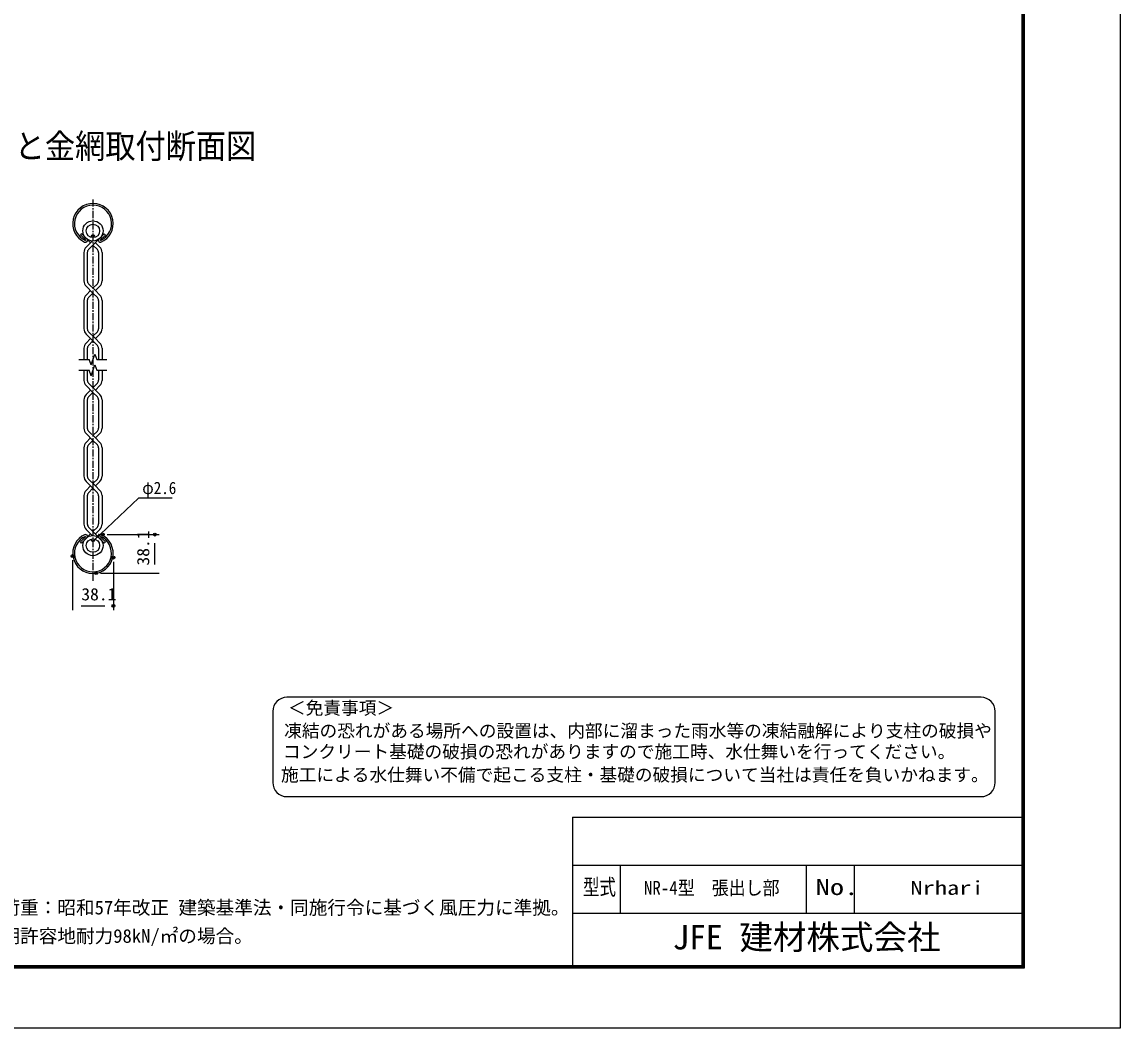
# Model space of a CAD drawing. Units: millimetres, scale not verified. Extents: x -5012 to 5012, y -3544 to 3544.
# Drawn here: x 1143 to 5012, y -3544 to 0 of the extents above; entities that cross this region are included whole.
import ezdxf
from ezdxf.enums import TextEntityAlignment as Align

# ---------------------------------------------------------------- set-up
doc = ezdxf.new("R2010")
doc.units = ezdxf.units.MM
doc.header["$LTSCALE"] = 20
doc.header["$PDMODE"] = 32
doc.header["$PDSIZE"] = 10
doc.linetypes.add('USER2', pattern=[2, 1.25, -0.25, 0.25, -0.25])
for name, color, linetype, lineweight in [('0-3_9断面', 7, 'Continuous', 25), ('0-4_5寸法', 1, 'Continuous', 25), ('0-9_6文字', 1, 'Continuous', 25), ('0-C_0', 7, 'Continuous', 25), ('0-F_D-TTL-TXT', 2, 'Continuous', 25)]:
    doc.layers.add(name, color=color, linetype=linetype, lineweight=lineweight)
doc.layers.add('0-5_DEFPOINTS', color=7, linetype='Continuous')
doc.layers.add('0-E_WAKU', color=7, linetype='Continuous')
doc.styles.add('ＭＳ ゴシック', font='')
doc.styles.get('ＭＳ ゴシック').set_extended_font_data('MS Gothic')

msp = doc.modelspace()

# ---------------------------------------------------------------- linework, layer by layer
at = {"layer": '0-3_9断面', "color": 1, "linetype": 'USER2'}
msp.add_line((1393.5, -625.54), (1393.5, -1968.16), dxfattribs=at)
at = {"layer": '0-3_9断面'}
for p, q in [((1353.7, -745.92), (1349.46, -750.16)), ((1368.06, -768.76), (1349.46, -750.16)), ((1372.91, -765.12), (1353.7, -745.92)), ((1384.93, -777.64), (1372.49, -765.2)), ((1384.93, -777.64), (1390.96, -771.61)), ((1414.18, -765.52), (1433.38, -746.32)), ((1419.03, -769.16), (1437.62, -750.56)), ((1433.38, -746.32), (1437.62, -750.56)), ((1361.54, -811.9), (1361.54, -912.13)), ((1369.23, -793.34), (1384.93, -777.64)), ((1373.54, -812.21), (1373.54, -911.82)), ((1377.93, -801.61), (1393.41, -786.12)), ((1417.6, -793.34), (1401.9, -777.64)), ((1413.29, -812.21), (1413.29, -911.82)), ((1425.29, -811.9), (1425.29, -912.13)), ((1401.9, -946.39), (1377.93, -922.42)), ((1393.41, -937.9), (1408.89, -922.42)), ((1393.41, -954.87), (1369.23, -930.69)), ((1369.23, -962.09), (1384.93, -946.39)), ((1377.93, -970.36), (1393.41, -954.87)), ((1408.89, -970.36), (1393.41, -954.87)), ((1401.9, -946.39), (1417.6, -930.69)), ((1417.6, -962.09), (1401.9, -946.39)), ((1361.54, -980.65), (1361.54, -1080.88)), ((1373.54, -980.96), (1373.54, -1080.57)), ((1413.29, -980.96), (1413.29, -1080.57)), ((1425.29, -980.65), (1425.29, -1080.88)), ((1393.41, -1123.62), (1369.23, -1099.44)), ((1369.23, -1130.84), (1384.93, -1115.14)), ((1401.9, -1115.14), (1377.93, -1091.17)), ((1393.41, -1106.65), (1408.89, -1091.17)), ((1401.9, -1115.14), (1417.6, -1099.44)), ((1417.6, -1130.84), (1401.9, -1115.14)), ((1361.54, -1149.4), (1361.54, -1188.71)), ((1373.54, -1149.71), (1373.54, -1188.71)), ((1377.93, -1139.11), (1393.41, -1123.62)), ((1408.89, -1139.11), (1393.41, -1123.62)), ((1413.29, -1149.71), (1413.29, -1188.71)), ((1425.29, -1149.4), (1425.29, -1188.71)), ((1343.33, -1188.71), (1379.64, -1188.71)), ((1386.57, -1207.74), (1379.64, -1188.71)), ((1386.57, -1207.74), (1400.42, -1169.68)), ((1400.42, -1169.68), (1407.35, -1188.71)), ((1407.35, -1188.71), (1441.85, -1188.71)), ((1343.33, -1226.96), (1379.64, -1226.96)), ((1361.54, -1226.96), (1361.54, -1262.4)), ((1373.54, -1226.96), (1373.54, -1262.09)), ((1386.57, -1245.99), (1379.64, -1226.96)), ((1386.57, -1245.99), (1400.42, -1207.93)), ((1400.42, -1207.93), (1407.35, -1226.96)), ((1407.35, -1226.96), (1441.85, -1226.96)), ((1413.29, -1226.96), (1413.29, -1262.09)), ((1425.29, -1226.96), (1425.29, -1262.4)), ((1401.9, -1296.66), (1377.93, -1272.69)), ((1393.41, -1288.18), (1408.89, -1272.69)), ((1393.41, -1305.15), (1369.23, -1280.96)), ((1369.23, -1312.36), (1384.93, -1296.66)), ((1377.93, -1320.63), (1393.41, -1305.15)), ((1408.89, -1320.63), (1393.41, -1305.15)), ((1401.9, -1296.66), (1417.6, -1280.96)), ((1417.6, -1312.36), (1401.9, -1296.66)), ((1361.54, -1330.92), (1361.54, -1431.15)), ((1373.54, -1331.24), (1373.54, -1430.84)), ((1413.29, -1331.24), (1413.29, -1430.84)), ((1425.29, -1330.92), (1425.29, -1431.15)), ((1393.41, -1473.9), (1369.23, -1449.71)), ((1369.23, -1481.11), (1384.93, -1465.41)), ((1401.9, -1465.41), (1377.93, -1441.44)), ((1393.41, -1456.93), (1408.89, -1441.44)), ((1401.9, -1465.41), (1417.6, -1449.71)), ((1417.6, -1481.11), (1401.9, -1465.41)), ((1361.54, -1499.67), (1361.54, -1599.9)), ((1373.54, -1499.99), (1373.54, -1599.59)), ((1377.93, -1489.38), (1393.41, -1473.9)), ((1408.89, -1489.38), (1393.41, -1473.9)), ((1413.29, -1499.99), (1413.29, -1599.59)), ((1425.29, -1499.67), (1425.29, -1599.9)), ((1393.41, -1642.65), (1369.23, -1618.46)), ((1401.9, -1634.16), (1377.93, -1610.19)), ((1393.41, -1625.68), (1408.89, -1610.19)), ((1401.9, -1634.16), (1417.6, -1618.46)), ((1369.23, -1649.86), (1384.93, -1634.16)), ((1377.93, -1658.13), (1393.41, -1642.65)), ((1408.89, -1658.13), (1393.41, -1642.65)), ((1417.6, -1649.86), (1401.9, -1634.16)), ((1361.54, -1668.42), (1361.54, -1768.65)), ((1373.54, -1668.74), (1373.54, -1768.34)), ((1413.29, -1668.74), (1413.29, -1768.34)), ((1425.29, -1668.42), (1425.29, -1768.65)), ((1414.44, -1815.46), (1377.93, -1778.94)), ((1393.41, -1794.43), (1408.89, -1778.94)), ((1367.91, -1812.55), (1349.32, -1831.14)), ((1372.76, -1816.18), (1353.56, -1835.39)), ((1369.01, -1818.83), (1384.93, -1802.91)), ((1390.93, -1808.92), (1369.23, -1787.21)), ((1401.9, -1802.91), (1417.6, -1787.21)), ((1414.03, -1816.58), (1433.23, -1835.79)), ((1418.88, -1812.95), (1437.48, -1831.54)), ((1353.56, -1835.39), (1349.32, -1831.14)), ((1433.23, -1835.79), (1437.48, -1831.54))]:
    msp.add_line(p, q, dxfattribs=at)
msp.add_lwpolyline([(1408.89, -801.61), (1393.41, -786.12), (1414.33, -765.2)], dxfattribs=at)
for centre, radius in [((1393.41, -736.07), 35.62), ((1393.41, -736.07), 23.62), ((1393.41, -754.44), 4.88), ((1393.41, -1844.46), 35.62), ((1393.41, -1844.46), 23.62), ((1393.41, -1825.71), 4.88)]:
    msp.add_circle(centre, radius, dxfattribs=at)
for centre, radius, start, end in [((1393.5, -710.34), 71.25, 292.92905, 245.65735), ((1393.5, -710.34), 65.25, 294.33545, 245.82636), ((1367.25, -768.36), 7.5, 245.55145, 10.65768), ((1419.75, -768.39), 7.5, 169.34225, 276.63837), ((1387.79, -811.9), 26.25, 134.99994, 179.99992), ((1388.54, -812.21), 15, 134.99994, 179.99992), ((1398.29, -812.21), 15, 0, 45.00122), ((1399.04, -811.9), 26.25, 0, 44.99998), ((1387.79, -912.13), 26.25, 179.99992, 225.00006), ((1388.54, -911.82), 15, 179.99992, 225.0013), ((1398.29, -911.82), 15, 315.00125, 0), ((1399.04, -912.13), 26.25, 315.00003, 0), ((1387.79, -980.65), 26.25, 134.99994, 179.99992), ((1399.04, -980.65), 26.25, 0, 44.99998), ((1388.54, -980.96), 15, 134.99994, 179.99992), ((1398.29, -980.96), 15, 0, 45.00122), ((1387.79, -1080.88), 26.25, 179.99992, 225.00006), ((1388.54, -1080.57), 15, 179.99992, 225.0013), ((1398.29, -1080.57), 15, 315.00125, 0), ((1399.04, -1080.88), 26.25, 315.00003, 0), ((1387.79, -1149.4), 26.25, 134.99994, 179.99992), ((1388.54, -1149.71), 15, 134.99994, 179.99992), ((1398.29, -1149.71), 15, 0, 45.00122), ((1399.04, -1149.4), 26.25, 0, 44.99998), ((1387.79, -1262.4), 26.25, 179.99992, 225.00006), ((1388.54, -1262.09), 15, 179.99992, 225.0013), ((1398.29, -1262.09), 15, 315.00125, 0), ((1399.04, -1262.4), 26.25, 315.00003, 0), ((1387.79, -1330.92), 26.25, 134.99994, 179.99992), ((1399.04, -1330.92), 26.25, 0, 44.99998), ((1388.54, -1331.24), 15, 134.99994, 179.99992), ((1398.29, -1331.24), 15, 0, 45.00122), ((1387.79, -1431.15), 26.25, 179.99992, 225.00006), ((1388.54, -1430.84), 15, 179.99992, 225.00006), ((1398.29, -1430.84), 15, 315.00003, 0), ((1399.04, -1431.15), 26.25, 315.00003, 0), ((1387.79, -1499.67), 26.25, 134.99994, 179.99992), ((1388.54, -1499.99), 15, 134.99994, 179.99992), ((1398.29, -1499.99), 15, 0, 45.00122), ((1399.04, -1499.67), 26.25, 0, 44.99998), ((1387.79, -1599.9), 26.25, 179.99992, 225.00006), ((1388.54, -1599.59), 15, 179.99992, 224.99883), ((1398.29, -1599.59), 15, 314.99878, 0), ((1399.04, -1599.9), 26.25, 315.00003, 0), ((1387.79, -1668.42), 26.25, 134.99994, 179.99992), ((1388.54, -1668.74), 15, 134.99994, 179.99992), ((1398.29, -1668.73), 15, 0, 45.00122), ((1399.04, -1668.42), 26.25, 0, 45.00069), ((1387.79, -1768.65), 26.25, 179.99992, 225.00006), ((1388.54, -1768.34), 15, 179.99992, 224.99883), ((1398.29, -1768.34), 15, 315.00003, 0), ((1399.04, -1768.65), 26.25, 315.00003, 0), ((1393.44, -1871.37), 71.25, 112.92905, 65.65766), ((1393.44, -1871.37), 65.25, 114.33547, 65.82672), ((1367.19, -1813.32), 7.5, 349.34231, 96.6383), ((1419.69, -1813.35), 7.5, 65.55139, 190.65774)]:
    msp.add_arc(centre, radius, start, end, dxfattribs=at)
at = {"layer": '0-4_5寸法'}
for p, q in [((1443.26, -1805.88), (1626.43, -1805.88)), ((1611.43, -1911.25), (1611.43, -1835.88)), ((1321.73, -1896.16), (1321.73, -2072.01)), ((1465.43, -1901.69), (1465.43, -2072.01)), ((1419.97, -1941.25), (1626.43, -1941.25)), ((1351.73, -2057.01), (1435.43, -2057.01))]:
    msp.add_line(p, q, dxfattribs=at)
msp.add_lwpolyline([(1672.56, -1677.07), (1553.41, -1677.07), (1397.37, -1824.82)], dxfattribs=at)
msp.add_solid([(1395.92, -1826.19), (1414.12, -1801.78), (1421.28, -1809.35)], dxfattribs=at)
at = {"layer": '0-5_DEFPOINTS'}
for p in [(1428.26, -1805.88), (1611.43, -1805.88), (1321.73, -1881.16), (1465.43, -1886.69), (1404.97, -1941.25), (1465.43, -2057.01)]:
    msp.add_point(p, dxfattribs=at)
at = {"layer": '0-C_0'}
for p, q in [((3082.38, -2801.25), (4665.94, -2801.25)), ((3082.38, -2801.25), (3082.38, -3324.38)), ((3082.38, -2970), (4665.94, -2970)), ((3251.13, -2970), (3251.13, -3138.75)), ((3906.56, -2970), (3906.56, -3138.75)), ((4075.31, -2970), (4075.31, -3138.75)), ((3082.38, -3138.75), (4665.94, -3138.75))]:
    msp.add_line(p, q, dxfattribs=at)
at = {"layer": '0-C_0', "color": 3}
msp.add_lwpolyline([(-5011.88, 3543.75), (5011.87, 3543.75), (5011.87, -3543.75), (-5011.88, -3543.75)], close=True, dxfattribs=at)
at = {"layer": '0-C_0'}
for points in [[(-4674.38, 3332.81), (4674.37, 3332.81), (4674.37, -3332.81), (-4674.38, -3332.81)], [(-4672.27, 3330.7), (4672.27, 3330.7), (4672.27, -3330.7), (-4672.27, -3330.7)], [(-4670.16, 3328.59), (4670.16, 3328.59), (4670.16, -3328.59), (-4670.16, -3328.59)], [(-4668.05, 3326.48), (4668.05, 3326.48), (4668.05, -3326.48), (-4668.05, -3326.48)], [(-4665.94, 3324.37), (4665.94, 3324.37), (4665.94, -3324.38), (-4665.94, -3324.38)]]:
    msp.add_lwpolyline(points, close=True, dxfattribs=at)
at = {"layer": '0-F_D-TTL-TXT'}
for p, q in [((4522.31, -2378.69), (2076.76, -2378.69)), ((2026.76, -2428.69), (2026.76, -2678.69)), ((4572.31, -2678.69), (4572.31, -2428.69)), ((2076.76, -2728.69), (4522.31, -2728.69))]:
    msp.add_line(p, q, dxfattribs=at)
for centre, start, end in [((2076.76, -2428.69), 90, 180), ((4522.31, -2428.69), 0, 90), ((2076.76, -2678.69), 180, 270), ((4522.31, -2678.69), 270, 0)]:
    msp.add_arc(centre, 50, start, end, dxfattribs=at)

# ---------------------------------------------------------------- texts
at = {"layer": '0-4_5寸法', "color": 3, "style": 'ＭＳ ゴシック'}
for s, height, width, p in [('φ2.6', 43.3, 0.9, (1567.17, -1675.87)), ('38.1', 43.26, 1.05, (1352.33, -2050.34))]:
    msp.add_text(s, height=height, dxfattribs=dict(at, width=width)).set_placement(p, align=Align.BOTTOM_LEFT)
at = {"layer": '0-4_5寸法', "color": 3, "style": 'ＭＳ ゴシック', "width": 1.05}
msp.add_text('38.1', height=43.26, rotation=90, dxfattribs=at).set_placement((1604.76, -1914.82), align=Align.BOTTOM_LEFT)
at = {"layer": '0-9_6文字', "color": 7, "style": 'ＭＳ ゴシック', "width": 0.9}
msp.add_text('胴縁と金網取付断面図', height=86.66, dxfattribs=at).set_placement((904.95, -506.62), align=Align.BOTTOM_LEFT)
at = {"layer": '0-C_0', "style": 'ＭＳ ゴシック'}
for s, width, p in [('型式', 0.75, (3119.98, -3092.5)), ('No.', 1.3, (3939.41, -3092.5))]:
    msp.add_text(s, height=56.83, dxfattribs=dict(at, width=width)).set_placement(p, align=Align.BOTTOM_LEFT)
at = {"layer": '0-E_WAKU', "style": 'ＭＳ ゴシック'}
for s, width, p in [('NR-4型\u3000張出し部', 0.9, (3334.39, -3089.06)), ('Nrhari', 1.3, (4273.29, -3089.06))]:
    msp.add_text(s, height=48.71, dxfattribs=dict(at, width=width)).set_placement(p, align=Align.BOTTOM_LEFT)
msp.add_text('JFE 建材株式会社', height=86.59, dxfattribs=at).set_placement((3435.15, -3292.9), align=Align.BOTTOM_LEFT)
at = {"layer": '0-F_D-TTL-TXT', "color": 7, "style": 'ＭＳ ゴシック'}
for s, height, p in [('＜免責事項＞ \u3000\u3000', 45.7, (2080.47, -2452.87)), ('凍結の恐れがある場所への設置は、内部に溜まった雨水等の凍結融解により支柱の破損や', 45.7, (2066.95, -2533.37)), ('コンクリート基礎の破損の恐れがありますので施工時、水仕舞いを行ってください。', 45.7, (2062.84, -2606.79)), ('施工による水仕舞い不備で起こる支柱・基礎の破損について当社は責任を負いかねます。 ', 45.7, (2055.84, -2688.28)), ('（設計条件）風荷重：昭和57年改正 建築基準法・同施行令に基づく風圧力に準拠。', 48.11, (611.77, -3157.98)), ('（基礎条件）長期許容地耐力98kN/㎡の場合。', 48.11, (611.77, -3257.98))]:
    msp.add_text(s, height=height, dxfattribs=at).set_placement(p, align=Align.BOTTOM_LEFT)

doc.saveas('drawing.dxf')
